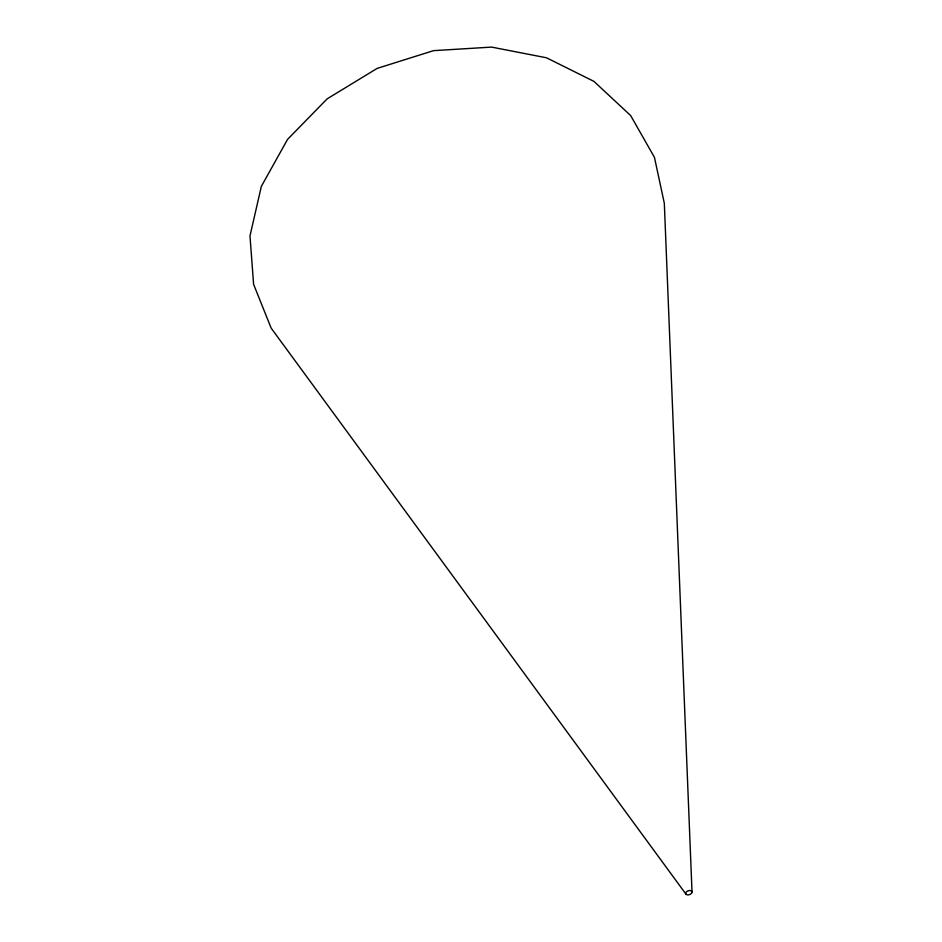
<?xml version="1.0" encoding="UTF-8"?>
<svg xmlns="http://www.w3.org/2000/svg" width="942" height="942" viewBox="0 0 942 942"><rect width="100%" height="100%" fill="white"/><g stroke="black" fill="none" stroke-linecap="round" stroke-linejoin="round"><path stroke-width="1.41" d="M685.847 893.982L271.143 328.099L253.598 284.307L249.983 235.947L261.346 186.363L287.569 139.369L327.133 98.863L377.141 68.401L433.532 50.656L491.583 47.1L546.49 57.78L593.955 81.389L630.657 115.572L654.431 157.314L664.322 203.272L692.017 891.968A3.273 2.014 -19.3 0 1 687.401 894.876A3.273 2.014 -19.3 0 1 687.154 891.309A3.273 2.014 -19.3 0 1 692.017 891.968"/></g></svg>
